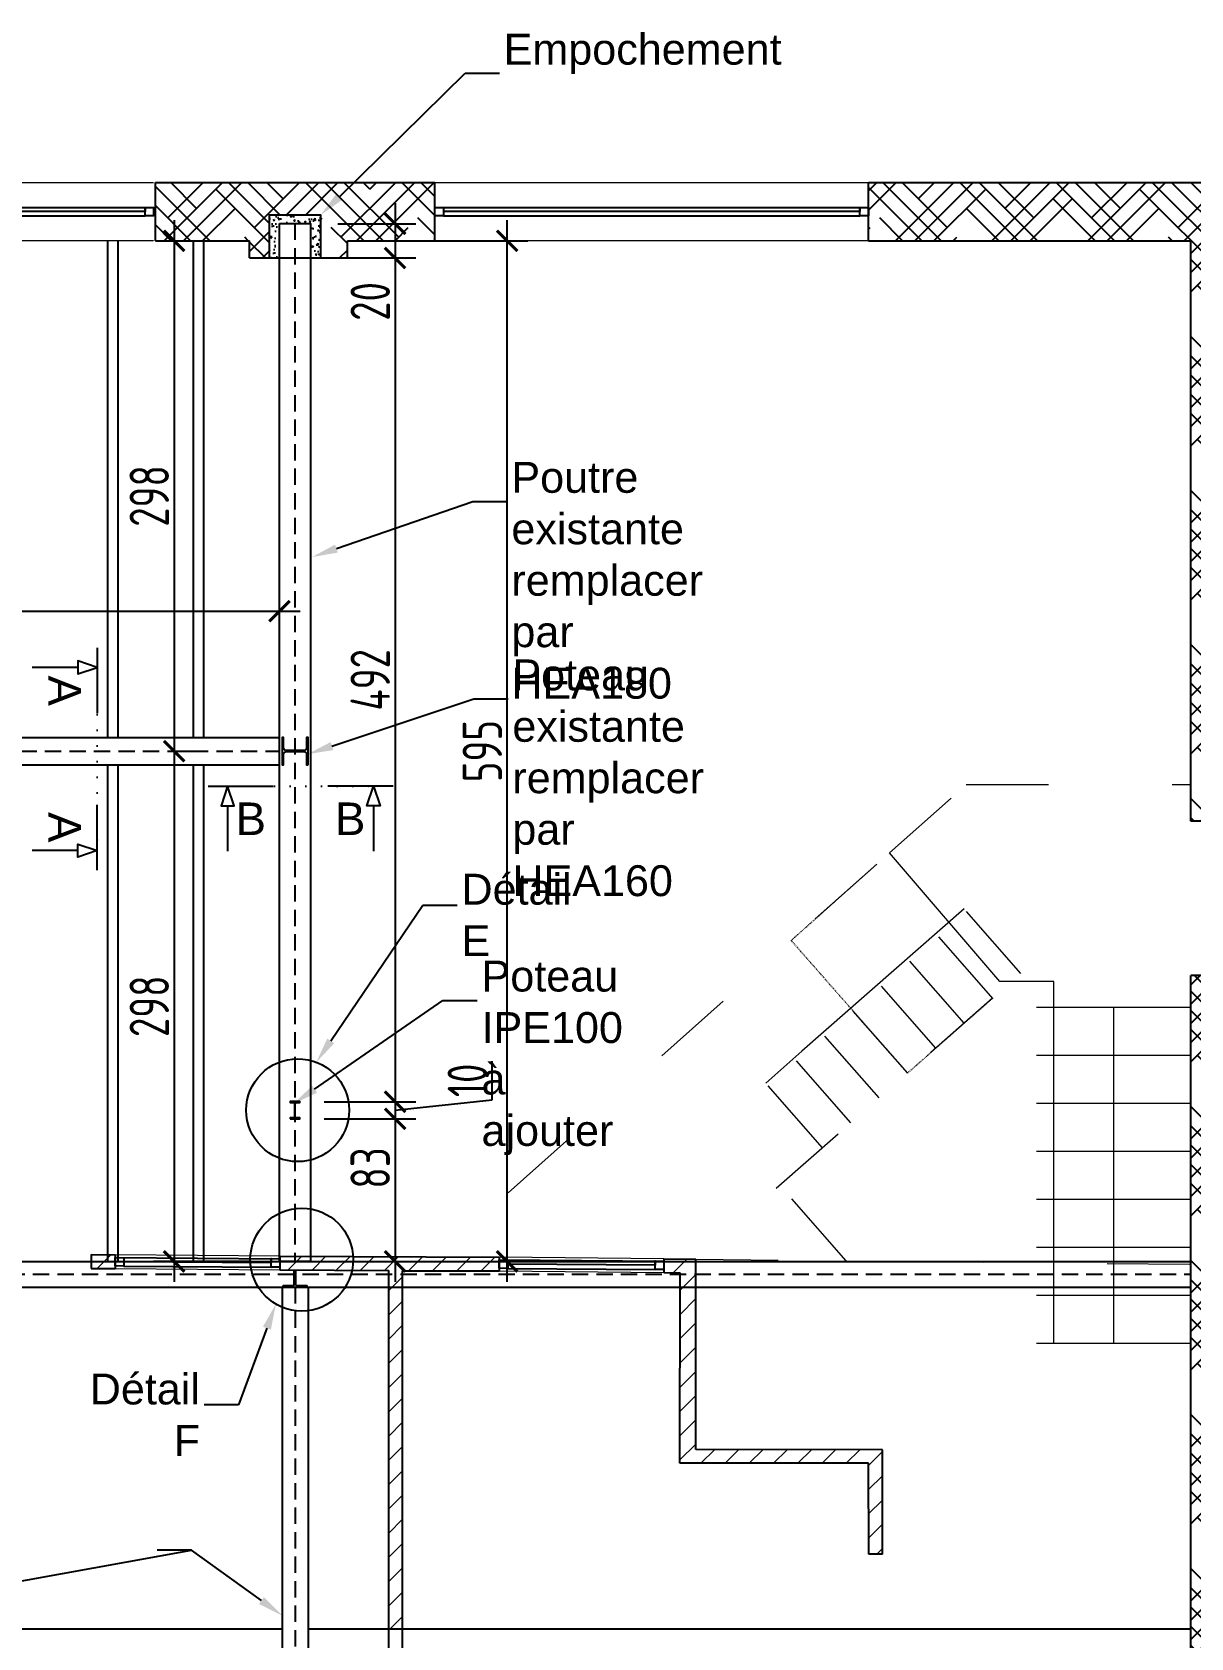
# Model space of a CAD drawing. Header units: millimetres. Extents: x -14819 to 43195, y -10328 to 20814.
# Drawn here: x 21830 to 22505, y 9945 to 10882 of the extents above; entities that cross this region are included whole.
import ezdxf
from ezdxf import colors
from ezdxf.entities.mleader import LeaderData, LeaderLine
from ezdxf.enums import TextEntityAlignment as Align
from ezdxf.math import Vec2, Vec3

# ---------------------------------------------------------------- set-up
doc = ezdxf.new("R2010")
doc.units = ezdxf.units.MM
doc.header["$PDMODE"] = 3
for name, pattern in [('ACAD_ISO03W100', [30, 12, -18]), ('CACHE', [9.525, 6.35, -3.175]), ('Cotation', [0.2, 0.1, -0.1]), ('POINTILLE', [6.35, 0, -6.35])]:
    doc.linetypes.add(name, pattern=pattern)
doc.layers.add('-SOCNA- Divers', color=7, linetype='Continuous')
for name, color, linetype, lineweight in [('-SOCNA- Fer- Coffrage', 173, 'Continuous', 25), ('01 - Gros Oeuvre', 7, 'Continuous', 25), ('Escalier', 8, 'Continuous', 18), ('Hachures', 8, 'Continuous', 9), ('hauteur inf1.8m', 11, 'Continuous', 0), ('Mur_coupe', 7, 'Continuous', 25), ('Mur_projeté', 8, 'ACAD_ISO03W100', 18), ('Mur_vu', 8, 'Continuous', 18)]:
    doc.layers.add(name, color=color, linetype=linetype, lineweight=lineweight)
doc.styles.add('-ST-Arial', font='arial.ttf')
doc.styles.add('-ST-Isocp', font='isocp.shx', dxfattribs={"width": 0.8})
doc.linetypes.add('ZIGZAG', pattern='A,0.00254,-5.08,[131,ltypeshp.shx,S=5.08,R=0,X=-5.08,Y=0],-10.16,[131,ltypeshp.shx,S=5.08,R=180,X=5.08,Y=0],-5.08', length=20.32254)
doc.dimstyles.new('-ST-100s', dxfattribs={"dimtxt": 23, "dimasz": 12, "dimexe": 12, "dimexo": 15, "dimgap": 3, "dimtad": 1, "dimdec": 1, "dimrnd": 0.5, "dimdsep": 46, "dimtxsty": '-ST-Isocp', "dimblk": 'ARCHTICK', "dimcen": 5, "dimdle": 12, "dimclrd": 30, "dimclre": 30, "dimclrt": 6, "dimadec": 1, "dimazin": 0, "dimtfac": 1, "dimtdec": 1, "dimtofl": 0, "dimtmove": 0, "dimatfit": 3, "dimfxl": 45, "dimfxlon": 1, "dimtolj": 1, "dimtzin": 0, "dimlwd": -1, "dimarcsym": 0})
pattern_1 = [(45, (-44921.253, 11733.23), (16.8379802, 28.0633004), [127, -63.5]), (135, (-44921.253, 11733.23), (16.8379802, -28.0633004), [127, -63.5])]

# ---------------------------------------------------------------- blocks, each defined once
blk = doc.blocks.new('A$C06A332AF')
at = {"color": 8}
for points in [[(-2319.59, -572.87), (-2319.59, -577.87), (-2324.59, -577.87), (-2324.59, -572.87), (-2071.59, -572.87), (-2071.59, -577.87), (-2076.59, -577.87), (-2076.59, -572.87), (-2076.59, -575.37), (-2319.59, -575.37), (-2319.59, -577.87), (-2076.59, -577.87)], [(-1902.59, -572.87), (-1902.59, -577.87), (-1907.59, -577.87), (-1907.59, -572.87), (-1654.59, -572.87), (-1654.59, -577.87), (-1659.59, -577.87), (-1659.59, -572.87), (-1659.59, -575.37), (-1902.59, -575.37), (-1902.59, -577.87), (-1659.59, -577.87)]]:
    blk.add_lwpolyline(points, dxfattribs=at)
at = {"color": 9}
for points in [[(-2089.01, -1185.23), (-2089.05, -1190.23), (-2094.05, -1190.2), (-2094.01, -1185.2), (-1998.02, -1185.93), (-1998.05, -1190.93), (-2003.05, -1190.89), (-2003.02, -1185.89), (-2003.03, -1188.39), (-2089.03, -1187.73), (-2089.05, -1190.23), (-2003.05, -1190.89)], [(-1864.99, -1186.6), (-1865.03, -1191.6), (-1870.03, -1191.56), (-1869.99, -1186.56), (-1773.99, -1187.3), (-1774.03, -1192.3), (-1779.03, -1192.26), (-1778.99, -1187.26), (-1779.01, -1189.76), (-1865.01, -1189.1), (-1865.03, -1191.6), (-1779.03, -1192.26)]]:
    blk.add_lwpolyline(points, dxfattribs=at)
at = {"layer": 'Escalier', "color": 9}
for p, q in [((-1598.86, -981.84), (-1693.5, -1065.02)), ((-1466.59, -1039.37), (-1556.59, -1039.37)), ((-1511.59, -1067.37), (-1511.59, -1039.37)), ((-1693.5, -1065.02), (-1714.53, -1083.5)), ((-1466.59, -1067.37), (-1556.59, -1067.37)), ((-1511.59, -1235.37), (-1511.59, -1067.37)), ((-1466.59, -1095.37), (-1556.59, -1095.37)), ((-1466.59, -1123.37), (-1556.59, -1123.37)), ((-1466.59, -1151.37), (-1556.59, -1151.37)), ((-1466.59, -1179.37), (-1556.59, -1179.37)), ((-1466.59, -1207.37), (-1556.59, -1207.37)), ((-1466.59, -1235.37), (-1556.59, -1235.37))]:
    blk.add_line(p, q, dxfattribs=at)
at = {"layer": 'hauteur inf1.8m', "color": 9, "linetype": 'Cotation', "ltscale": 4}
for p, q in [((-1699.73, -1000.38), (-1650.45, -956.48)), ((-1631.81, -1077.64), (-1699.73, -1000.38)), ((-1631.81, -1077.64), (-1582.24, -1034.07))]:
    blk.add_line(p, q, dxfattribs=at)
at = {"layer": 'Mur_projeté', "color": 8, "ltscale": 4}
for p, q in [((-1642.32, -949.23), (-1597.59, -909.37)), ((-1597.59, -909.37), (-1466.59, -909.37))]:
    blk.add_line(p, q, dxfattribs=at)
at = {"layer": 'Mur_projeté', "color": 9, "ltscale": 4}
for p, q in [((-1565.71, -1019.54), (-1634.02, -941.83)), ((-1649.82, -955.92), (-1906.59, -1184.69)), ((-1581.97, -1034.37), (-1650.44, -956.47)), ((-1598.76, -1048.59), (-1666.87, -971.1)), ((-1615.29, -1063.12), (-1683.29, -985.74)), ((-1631.81, -1077.64), (-1699.72, -1000.37)), ((-1648.34, -1092.16), (-1716.15, -1015.01)), ((-1664.86, -1106.69), (-1732.57, -1029.65)), ((-1582.24, -1034.07), (-1755.37, -1186.24)), ((-1681.39, -1121.21), (-1749, -1044.28)), ((-1667.59, -1187.14), (-1706.29, -1143.1)), ((-1755.37, -1186.24), (-1466.59, -1189.19))]:
    blk.add_line(p, q, dxfattribs=at)
at = {"layer": 'Mur_vu', "color": 8}
for p, q in [((-2324.59, -558.37), (-2071.59, -558.37)), ((-1907.59, -558.37), (-1654.59, -558.37)), ((-2071.59, -592.37), (-2324.59, -592.37)), ((-1654.59, -592.37), (-1907.59, -592.37))]:
    blk.add_line(p, q, dxfattribs=at)
at = {"layer": 'Mur_vu', "color": 9}
for p, q in [((-1577.98, -1024.37), (-1642.32, -949.23)), ((-1546.59, -1024.37), (-1577.98, -1024.37)), ((-1546.59, -1235.37), (-1546.59, -1024.37)), ((-1997.97, -1184.43), (-2094.06, -1183.68)), ((-1773.97, -1186.05), (-1869.97, -1185.06)), ((-2094.05, -1191.71), (-1998.05, -1192.43)), ((-1870.05, -1193.06), (-1774.06, -1194.05))]:
    blk.add_line(p, q, dxfattribs=at)
blk = doc.blocks.new('A$C56AA13D7')
at = {"layer": 'Mur_coupe', "color": 2}
for p, q in [((-2070.59, -2588.37), (-1907.59, -2588.37)), ((-1654.59, -2588.37), (-1397.59, -2588.37))]:
    blk.add_line(p, q, dxfattribs=at)
at = {"layer": 'Mur_coupe', "color": 2, "flags": 128}
for points in [[(-2070.59, -2622.37), (-2070.59, -2588.37)], [(-1907.59, -2622.37), (-1907.59, -2588.37)], [(-1654.59, -2622.37), (-1654.59, -2588.37)], [(-2070.59, -2622.37), (-2015.59, -2622.37)], [(-2015.59, -2632.37), (-2015.59, -2622.37)], [(-1958.59, -2622.37), (-1907.59, -2622.37)], [(-1958.59, -2632.37), (-1958.59, -2622.37)], [(-1654.59, -2622.37), (-1466.59, -2622.37)], [(-1466.59, -2960.87), (-1466.59, -2622.37)], [(-2015.59, -2632.37), (-1958.59, -2632.37)], [(-1442.59, -2960.87), (-1466.59, -2960.87)], [(-1442.59, -3050.87), (-1466.59, -3050.87)], [(-1466.59, -3507.37), (-1466.59, -3050.87)]]:
    blk.add_lwpolyline(points, dxfattribs=at)
blk = doc.blocks.new('_ArchTick')
at = {"color": 0, "linetype": 'ByBlock', "const_width": 0.15}
blk.add_lwpolyline([(-0.5, -0.5), (0.5, 0.5)], dxfattribs=at)
blk = doc.blocks.new('*D511')
at = {"layer": '-SOCNA- Fer- Coffrage', "color": 30, "ltscale": 1.5, "transparency": 16777216}
for p, q in [((35780.38, -4640.76), (35780.38, -4672.76)), ((35780.38, -4672.76), (35780.38, -4711.48))]:
    blk.add_line(p, q, dxfattribs=at)
at = {"layer": '-SOCNA- Fer- Coffrage', "color": 30, "lineweight": -2, "ltscale": 1.5, "transparency": 16777216}
for p, q in [((35746.96, -4652.76), (35792.38, -4652.76)), ((35746.96, -4672.76), (35792.38, -4672.76))]:
    blk.add_line(p, q, dxfattribs=at)
at = {"layer": 'Defpoints', "color": 0, "ltscale": 1.5, "transparency": 16777216}
for p in [(35731.96, -4652.76), (35731.96, -4672.76), (35780.38, -4672.76)]:
    blk.add_point(p, dxfattribs=at)
at = {"layer": '-SOCNA- Fer- Coffrage', "color": 30, "ltscale": 1.5, "transparency": 16777216, "xscale": 12, "yscale": 12, "zscale": 12}
for p, rotation in [((35780.38, -4652.76), 90), ((35780.38, -4672.76), 270)]:
    blk.add_blockref('_ArchTick', p, dxfattribs=dict(at, rotation=rotation))
at = {"layer": '-SOCNA- Fer- Coffrage', "color": 6, "ltscale": 1.5, "transparency": 16777216, "insert": (35765.88, -4698.12), "char_height": 23, "attachment_point": 5, "rotation": 90, "style": '-ST-Isocp'}
blk.add_mtext('\\A1;20', dxfattribs=at)
blk = doc.blocks.new('*D512')
at = {"layer": '-SOCNA- Fer- Coffrage', "color": 30, "ltscale": 1.5, "transparency": 16777216}
blk.add_line((35780.38, -4660.76), (35780.38, -5176.76), dxfattribs=at)
at = {"layer": '-SOCNA- Fer- Coffrage', "color": 30, "lineweight": -2, "ltscale": 1.5, "transparency": 16777216}
for p, q in [((35746.96, -4672.76), (35792.38, -4672.76)), ((35739.71, -5164.76), (35792.38, -5164.76))]:
    blk.add_line(p, q, dxfattribs=at)
at = {"layer": 'Defpoints', "color": 0, "ltscale": 1.5, "transparency": 16777216}
for p in [(35731.96, -4672.76), (35724.71, -5164.76), (35780.38, -5164.76)]:
    blk.add_point(p, dxfattribs=at)
at = {"layer": '-SOCNA- Fer- Coffrage', "color": 30, "ltscale": 1.5, "transparency": 16777216, "xscale": 12, "yscale": 12, "zscale": 12}
for p, rotation in [((35780.38, -4672.76), 90), ((35780.38, -5164.76), 270)]:
    blk.add_blockref('_ArchTick', p, dxfattribs=dict(at, rotation=rotation))
at = {"layer": '-SOCNA- Fer- Coffrage', "color": 6, "ltscale": 1.5, "transparency": 16777216, "insert": (35765.87, -4918.76), "char_height": 23, "attachment_point": 5, "rotation": 90, "style": '-ST-Isocp'}
blk.add_mtext('\\A1;492', dxfattribs=at)
blk = doc.blocks.new('A$C13EA2FE0')
at = {"color": 150}
blk.add_lwpolyline([(0, -5.7), (55, -5.7), (55, 0), (36.55, 0, -0.4142136), (29.55, 7), (29.55, 81.6, -0.4142136), (36.55, 88.6), (55, 88.6), (55, 94.3), (0, 94.3), (0, 88.6), (18.45, 88.6, -0.4142136), (25.45, 81.6), (25.45, 7, -0.4142136), (18.45, 0), (0, 0)], format="xyb", close=True, dxfattribs=at)
blk = doc.blocks.new('*D514')
at = {"layer": '-SOCNA- Fer- Coffrage', "color": 30, "ltscale": 1.5, "transparency": 16777216}
for p, q in [((35837.02, -5163.64), (35837.02, -5141.06)), ((35780.38, -5152.76), (35780.38, -5186.76)), ((35780.38, -5169.76), (35837.02, -5163.64))]:
    blk.add_line(p, q, dxfattribs=at)
at = {"layer": '-SOCNA- Fer- Coffrage', "color": 30, "lineweight": -2, "ltscale": 1.5, "transparency": 16777216}
for p, q in [((35739.09, -5164.76), (35792.38, -5164.76)), ((35739.09, -5174.76), (35792.38, -5174.76))]:
    blk.add_line(p, q, dxfattribs=at)
at = {"layer": 'Defpoints', "color": 0, "ltscale": 1.5, "transparency": 16777216}
for p in [(35724.09, -5164.76), (35724.09, -5174.76), (35780.38, -5174.76)]:
    blk.add_point(p, dxfattribs=at)
at = {"layer": '-SOCNA- Fer- Coffrage', "color": 30, "ltscale": 1.5, "transparency": 16777216, "xscale": 12, "yscale": 12, "zscale": 12}
for p, rotation in [((35780.38, -5164.76), 90), ((35780.38, -5174.76), 270)]:
    blk.add_blockref('_ArchTick', p, dxfattribs=dict(at, rotation=rotation))
at = {"layer": '-SOCNA- Fer- Coffrage', "color": 6, "ltscale": 1.5, "transparency": 16777216, "insert": (35822.52, -5152.35), "char_height": 23, "attachment_point": 5, "rotation": 90, "style": '-ST-Isocp'}
blk.add_mtext('\\A1;10', dxfattribs=at)
blk = doc.blocks.new('*D515')
at = {"layer": '-SOCNA- Fer- Coffrage', "color": 30, "ltscale": 1.5, "transparency": 16777216}
blk.add_line((35780.38, -5162.76), (35780.38, -5269.89), dxfattribs=at)
at = {"layer": '-SOCNA- Fer- Coffrage', "color": 30, "lineweight": -2, "ltscale": 1.5, "transparency": 16777216}
for p, q in [((35739.09, -5174.76), (35792.38, -5174.76)), ((35746.96, -5257.89), (35792.38, -5257.89))]:
    blk.add_line(p, q, dxfattribs=at)
at = {"layer": 'Defpoints', "color": 0, "ltscale": 1.5, "transparency": 16777216}
for p in [(35724.09, -5174.76), (35731.96, -5257.89), (35780.38, -5257.89)]:
    blk.add_point(p, dxfattribs=at)
at = {"layer": '-SOCNA- Fer- Coffrage', "color": 30, "ltscale": 1.5, "transparency": 16777216, "xscale": 12, "yscale": 12, "zscale": 12}
for p, rotation in [((35780.38, -5174.76), 90), ((35780.38, -5257.89), 270)]:
    blk.add_blockref('_ArchTick', p, dxfattribs=dict(at, rotation=rotation))
at = {"layer": '-SOCNA- Fer- Coffrage', "color": 6, "ltscale": 1.5, "transparency": 16777216, "insert": (35765.88, -5203.43), "char_height": 23, "attachment_point": 5, "rotation": 90, "style": '-ST-Isocp'}
blk.add_mtext('\\A1;83', dxfattribs=at)
blk = doc.blocks.new('*D545')
at = {"layer": '-SOCNA- Fer- Coffrage', "color": 30, "ltscale": 1.5, "transparency": 16777216}
blk.add_line((35845.71, -5269.89), (35845.71, -4650.76), dxfattribs=at)
at = {"layer": '-SOCNA- Fer- Coffrage', "color": 30, "lineweight": -2, "ltscale": 1.5, "transparency": 16777216}
for p, q in [((35800.71, -4662.76), (35857.71, -4662.76)), ((35800.71, -5257.89), (35857.71, -5257.89))]:
    blk.add_line(p, q, dxfattribs=at)
at = {"layer": 'Defpoints', "color": 0, "ltscale": 1.5, "transparency": 16777216}
for p in [(35582.96, -4662.76), (35845.71, -4662.76), (35582.96, -5257.89)]:
    blk.add_point(p, dxfattribs=at)
at = {"layer": '-SOCNA- Fer- Coffrage', "color": 30, "ltscale": 1.5, "transparency": 16777216, "xscale": 12, "yscale": 12, "zscale": 12}
for p, rotation in [((35845.71, -4662.76), 90), ((35845.71, -5257.89), 270)]:
    blk.add_blockref('_ArchTick', p, dxfattribs=dict(at, rotation=rotation))
at = {"layer": '-SOCNA- Fer- Coffrage', "color": 6, "ltscale": 1.5, "transparency": 16777216, "insert": (35831.21, -4960.32), "char_height": 23, "attachment_point": 5, "rotation": 90, "style": '-ST-Isocp'}
blk.add_mtext('\\A1;595', dxfattribs=at)
blk = doc.blocks.new('A$C32B27669')
at = {"color": 172}
blk.add_lwpolyline([(0, -143), (160, -143), (160, -134), (98, -134, -0.414214), (83, -119), (83, -15, -0.414214), (98, 0), (160, 0), (160, 9), (0, 9), (0, 0), (62, 0, -0.414214), (77, -15), (77, -119, -0.414214), (62, -134), (0, -134)], format="xyb", close=True, dxfattribs=at)
blk = doc.blocks.new('*U552')
at = {"layer": '-SOCNA- Divers', "color": 221, "linetype": 'POINTILLE', "ltscale": 1.5}
blk.add_line((0, 0), (-112.51, 0), dxfattribs=at)
at = {"layer": '-SOCNA- Divers', "color": 8}
for p, q in [((12, 0), (-28, 0)), ((-124.51, 0), (-84.51, 0))]:
    blk.add_line(p, q, dxfattribs=at)
at = {"layer": '-SOCNA- Divers'}
for points in [[(-112.51, 12), (-112.51, 40)], [(0, 12), (0, 40)]]:
    blk.add_lwpolyline(points, dxfattribs=at)
for points in [[(-112.51, 0), (-116.51, 12), (-108.51, 12)], [(0, 0), (4, 12), (-4, 12)]]:
    blk.add_lwpolyline(points, close=True, dxfattribs=at)
at = {"layer": '-SOCNA- Divers', "style": '-ST-Arial'}
blk.add_attdef('REP2', text='', height=20, rotation=180, dxfattribs=at).set_placement((-107.51, 19.74), align=Align.MIDDLE_RIGHT)
blk.add_attdef('REP1', text='', height=20, rotation=180, dxfattribs=at).set_placement((-5, 19.74), align=Align.MIDDLE_LEFT)
blk = doc.blocks.new('*U553')
at = {"layer": '-SOCNA- Divers', "color": 221, "linetype": 'POINTILLE', "ltscale": 1.5}
blk.add_line((0, 0), (-89.69, 0), dxfattribs=at)
at = {"layer": '-SOCNA- Divers', "color": 8}
for p, q in [((12, 0), (-28, 0)), ((-101.69, 0), (-61.69, 0))]:
    blk.add_line(p, q, dxfattribs=at)
at = {"layer": '-SOCNA- Divers'}
for points in [[(-89.69, 12), (-89.69, 40)], [(0, 12), (0, 40)]]:
    blk.add_lwpolyline(points, dxfattribs=at)
for points in [[(-89.69, 0), (-93.69, 12), (-85.69, 12)], [(0, 0), (4, 12), (-4, 12)]]:
    blk.add_lwpolyline(points, close=True, dxfattribs=at)
at = {"layer": '-SOCNA- Divers', "style": '-ST-Arial'}
blk.add_attdef('REP2', text='', height=20, rotation=180, dxfattribs=at).set_placement((-84.69, 19.74), align=Align.MIDDLE_RIGHT)
blk.add_attdef('REP1', text='', height=20, rotation=180, dxfattribs=at).set_placement((-5, 19.74), align=Align.MIDDLE_LEFT)
blk = doc.blocks.new('*D547')
at = {"layer": '-SOCNA- Fer- Coffrage', "color": 30, "lineweight": -2, "ltscale": 1.5, "transparency": 16777216}
for p, q in [((35262.54, -4923.76), (35262.54, -4866.76)), ((35712.96, -4923.76), (35712.96, -4866.76))]:
    blk.add_line(p, q, dxfattribs=at)
at = {"layer": '-SOCNA- Fer- Coffrage', "color": 30, "ltscale": 1.5, "transparency": 16777216}
blk.add_line((35250.54, -4878.76), (35724.96, -4878.76), dxfattribs=at)
at = {"layer": 'Defpoints', "color": 0, "ltscale": 1.5, "transparency": 16777216}
for p in [(35712.96, -4878.76), (35712.96, -4968.32), (35262.54, -4972.25)]:
    blk.add_point(p, dxfattribs=at)
at = {"layer": '-SOCNA- Fer- Coffrage', "color": 30, "ltscale": 1.5, "transparency": 16777216, "xscale": 12, "yscale": 12, "zscale": 12, "rotation": 180}
blk.add_blockref('_ArchTick', (35262.54, -4878.76), dxfattribs=at)
at = {"layer": '-SOCNA- Fer- Coffrage', "color": 30, "ltscale": 1.5, "transparency": 16777216, "xscale": 12, "yscale": 12, "zscale": 12}
blk.add_blockref('_ArchTick', (35712.96, -4878.76), dxfattribs=at)
at = {"layer": '-SOCNA- Fer- Coffrage', "color": 6, "ltscale": 1.5, "transparency": 16777216, "insert": (35490.69, -4864.26), "char_height": 23, "attachment_point": 5, "style": '-ST-Isocp'}
blk.add_mtext('\\A1;450', dxfattribs=at)
blk = doc.blocks.new('*D549')
at = {"layer": '-SOCNA- Fer- Coffrage', "color": 30, "ltscale": 1.5, "transparency": 16777216}
blk.add_line((35651.51, -4650.76), (35651.51, -4972.32), dxfattribs=at)
at = {"layer": '-SOCNA- Fer- Coffrage', "color": 30, "lineweight": -2, "ltscale": 1.5, "transparency": 16777216}
for p, q in [((35651.51, -4662.76), (35663.51, -4662.76)), ((35651.51, -4960.32), (35663.51, -4960.32))]:
    blk.add_line(p, q, dxfattribs=at)
at = {"layer": 'Defpoints', "color": 0, "ltscale": 1.5, "transparency": 16777216}
for p in [(35639.54, -4662.76), (35639.54, -4960.32), (35651.51, -4960.32)]:
    blk.add_point(p, dxfattribs=at)
at = {"layer": '-SOCNA- Fer- Coffrage', "color": 30, "ltscale": 1.5, "transparency": 16777216, "xscale": 12, "yscale": 12, "zscale": 12}
for p, rotation in [((35651.51, -4662.76), 90), ((35651.51, -4960.32), 270)]:
    blk.add_blockref('_ArchTick', p, dxfattribs=dict(at, rotation=rotation))
at = {"layer": '-SOCNA- Fer- Coffrage', "color": 6, "ltscale": 1.5, "transparency": 16777216, "insert": (35637.01, -4811.54), "char_height": 23, "attachment_point": 5, "rotation": 90, "style": '-ST-Isocp'}
blk.add_mtext('\\A1;298', dxfattribs=at)
blk = doc.blocks.new('*D550')
at = {"layer": '-SOCNA- Fer- Coffrage', "color": 30, "ltscale": 1.5, "transparency": 16777216}
blk.add_line((35651.51, -4948.32), (35651.51, -5269.89), dxfattribs=at)
at = {"layer": '-SOCNA- Fer- Coffrage', "color": 30, "lineweight": -2, "ltscale": 1.5, "transparency": 16777216}
for p, q in [((35651.51, -4960.32), (35663.51, -4960.32)), ((35696.51, -5257.89), (35639.51, -5257.89))]:
    blk.add_line(p, q, dxfattribs=at)
at = {"layer": 'Defpoints', "color": 0, "ltscale": 1.5, "transparency": 16777216}
for p in [(35639.54, -4960.32), (35651.51, -5257.89), (35718.08, -5257.89)]:
    blk.add_point(p, dxfattribs=at)
at = {"layer": '-SOCNA- Fer- Coffrage', "color": 30, "ltscale": 1.5, "transparency": 16777216, "xscale": 12, "yscale": 12, "zscale": 12}
for p, rotation in [((35651.51, -4960.32), 90), ((35651.51, -5257.89), 270)]:
    blk.add_blockref('_ArchTick', p, dxfattribs=dict(at, rotation=rotation))
at = {"layer": '-SOCNA- Fer- Coffrage', "color": 6, "ltscale": 1.5, "transparency": 16777216, "insert": (35637.01, -5109.11), "char_height": 23, "attachment_point": 5, "rotation": 90, "style": '-ST-Isocp'}
blk.add_mtext('\\A1;298', dxfattribs=at)
blk = doc.blocks.new('A$C43363a75')
at = {"layer": '-SOCNA- Fer- Coffrage', "ltscale": 1.5}
h = blk.add_hatch(dxfattribs=at)
h.set_pattern_fill('HOUND', color=8, scale=5, angle=45)
h.set_pattern_definition(pattern_1)
h.paths.add_polyline_path([(1541.96, 1575.14), (1541.96, 1600.14), (1571.96, 1600.14), (1571.96, 1575.14), (1587.53, 1575.14), (1587.53, 1585.14), (1638.53, 1585.14), (1638.53, 1619.14), (1475.53, 1619.14), (1475.53, 1585.14), (1530.53, 1585.14), (1530.53, 1575.14)])
h = blk.add_hatch(dxfattribs=at)
h.set_pattern_fill('HOUND', color=8, scale=5, angle=45)
h.set_pattern_definition(pattern_1)
h.paths.add_polyline_path([(2148.53, 1619.14), (1891.53, 1619.14), (1891.53, 1585.14), (2079.53, 1585.14), (2079.53, 1246.64), (2103.53, 1246.64), (2103.53, 1579.64), (2148.53, 1579.64)])
h = blk.add_hatch(dxfattribs=at)
h.set_pattern_fill('AR-CONC', color=30, scale=0.05)
h.set_pattern_definition([(50, (-34165.0044, 6247.891), (9.1092334, -0.7969543), [0.9525, -10.4775]), (355, (-34165.004, 6247.891), (-1.762171, 9.5528423), [0.762, -8.3820292]), (100.451445, (-34164.245, 6247.8244), (7.3470624, 8.7558876), [0.8095004, -8.9045122]), (46.1842, (-34165.004, 6250.431), (13.553952, -2.1021164), [1.42875, -15.71625]), (96.635558, (-34163.875, 6250.256), (11.8702067, 12.371306), [1.214251, -13.3567804]), (351.18415, (-34165.004, 6250.431), (11.8702067, 12.371306), [1.1429984, -12.5729866]), (21, (-34163.7344, 6249.796), (7.5807196, -5.1132599), [0.9525, -10.4775]), (326, (-34163.734, 6249.796), (3.0901014, 9.2093983), [0.762, -8.382]), (71.451445, (-34163.103, 6249.37), (10.670821, 4.0961384), [0.8095004, -8.9044969]), (37.5, (-34165.0044, 6247.891), (0.15443016, 4.22775194), [0, -8.2804, 0, -8.509, 0, -8.41375]), (7.5, (-34165.0044, 6247.891), (3.3409831, 5.00902874), [0, -4.8514, 0, -8.0899, 0, -3.20675]), (327.5, (-34167.8365, 6247.891), (6.77952976, -0.2864372), [0, -3.175, 0, -9.906, 0, -13.1445]), (317.5, (-34169.1065, 6247.891), (7.4064591, 1.2713246), [0, -4.1275, 0, -6.5786, 0, -9.3345])])
h.paths.add_polyline_path([(1565.96, 1575.14), (1571.96, 1575.14), (1571.96, 1600.14), (1541.96, 1600.14), (1541.96, 1575.14), (1547.96, 1575.14), (1547.96, 1595.14), (1565.96, 1595.14)])
h = blk.add_hatch(dxfattribs=at)
h.set_pattern_fill('HOUND', color=8, scale=5, angle=45)
h.set_pattern_definition(pattern_1)
h.paths.add_polyline_path([(2099.53, 1034.14), (2479.53, 1034.14), (2479.53, 1059.64), (2103.53, 1059.64), (2103.53, 1156.64), (2079.53, 1156.64), (2079.53, 700.14), (2099.53, 700.14)])
at = {"layer": '-SOCNA- Fer- Coffrage', "color": 192, "linetype": 'CACHE', "ltscale": 1.5}
for p, q in [((1556.96, 1595.14), (1556.96, 990)), ((1082.53, 1287.57), (1547.96, 1287.57))]:
    blk.add_line(p, q, dxfattribs=at)
at = {"layer": '-SOCNA- Fer- Coffrage', "color": 15, "ltscale": 1.5}
for p, q in [((1447.6, 1585.14), (1447.6, 1295.57)), ((1453.6, 1585.14), (1453.6, 1295.57)), ((1497.6, 1585.14), (1497.6, 1295.57)), ((1503.6, 1585.14), (1503.6, 1295.57)), ((1447.6, 1279.57), (1447.6, 990)), ((1453.6, 1279.57), (1453.6, 990)), ((1497.6, 1279.57), (1497.6, 990)), ((1503.6, 1279.57), (1503.6, 990))]:
    blk.add_line(p, q, dxfattribs=at)
at = {"layer": '-SOCNA- Fer- Coffrage', "color": 192, "ltscale": 1.5}
for p, q in [((1082.53, 1295.57), (1547.96, 1295.57)), ((1082.53, 1279.57), (1547.96, 1279.57))]:
    blk.add_line(p, q, dxfattribs=at)
at = {"layer": '-SOCNA- Fer- Coffrage', "color": 172, "ltscale": 1.5}
for p, q in [((875.53, 990), (2079.53, 990)), ((875.53, 975), (2079.53, 975)), ((1549.57, 975), (1549.57, 561.47)), ((1564.57, 975), (1564.57, 561.47)), ((875.53, 775.73), (1549.57, 775.73)), ((1564.57, 775.73), (2079.53, 775.73))]:
    blk.add_line(p, q, dxfattribs=at)
at = {"layer": '-SOCNA- Fer- Coffrage', "color": 172, "linetype": 'CACHE', "ltscale": 1.5}
for p, q in [((875.53, 982.5), (2079.53, 982.5)), ((1557.07, 975), (1557.07, 561.47))]:
    blk.add_line(p, q, dxfattribs=at)
at = {"layer": '-SOCNA- Fer- Coffrage', "color": 1, "linetype": 'ZIGZAG', "ltscale": 0.2}
blk.add_lwpolyline([(1571.96, 1575.14), (1571.96, 1600.14), (1541.96, 1600.14), (1541.96, 1575.14)], dxfattribs=at)
at = {"layer": '-SOCNA- Fer- Coffrage', "color": 192, "ltscale": 1.5}
blk.add_lwpolyline([(1547.96, 1595.14), (1565.96, 1595.14), (1565.96, 990), (1547.96, 990)], close=True, dxfattribs=at)
at = {"layer": '-SOCNA- Fer- Coffrage', "color": 1, "ltscale": 1.5}
for centre in [(1558.57, 1078.16), (1560.92, 991.02)]:
    blk.add_circle(centre, 30, dxfattribs=at)
at = {"layer": 'Hachures', "color": 8, "linetype": 'Continuous'}
for p, q in [((1441.61, 985.9), (1449.53, 993.82)), ((1552.96, 985.05), (1560.96, 993.05)), ((1567, 984.94), (1575.03, 992.97)), ((1581.03, 984.84), (1589.09, 992.9)), ((1595.07, 984.73), (1603.16, 992.83)), ((1609.11, 984.63), (1617.23, 992.75)), ((1623.17, 984.54), (1631.3, 992.68)), ((1637.28, 984.52), (1645.37, 992.61)), ((1651.4, 984.49), (1659.44, 992.53)), ((1665.51, 984.47), (1673.51, 992.46)), ((1777.59, 983.41), (1785.51, 991.33)), ((1611.63, 973), (1619.63, 981)), ((1781.59, 973.26), (1790.75, 982.42)), ((1611.63, 958.86), (1619.63, 966.86)), ((1781.58, 959.11), (1790.75, 968.28)), ((1611.63, 944.72), (1619.63, 952.72)), ((1781.57, 944.96), (1790.75, 954.14)), ((1611.63, 930.58), (1619.63, 938.58)), ((1781.56, 930.8), (1790.75, 939.99)), ((1611.63, 916.44), (1619.63, 924.44)), ((1781.55, 916.65), (1790.75, 925.85)), ((1611.63, 902.29), (1619.63, 910.29)), ((1781.54, 902.5), (1790.75, 911.71)), ((1611.63, 888.15), (1619.63, 896.15)), ((1781.53, 888.35), (1790.75, 897.57)), ((1611.63, 874.01), (1619.63, 882.01)), ((1781.52, 874.19), (1790.75, 883.43)), ((1793.7, 872.24), (1801.62, 880.15)), ((1807.84, 872.24), (1815.76, 880.15)), ((1821.98, 872.24), (1829.9, 880.15)), ((1836.13, 872.24), (1844.04, 880.15)), ((1850.27, 872.24), (1858.19, 880.15)), ((1864.41, 872.24), (1872.33, 880.15)), ((1878.55, 872.24), (1886.47, 880.15)), ((1891.52, 871.06), (1899.6, 879.14)), ((1611.63, 859.87), (1619.63, 867.87)), ((1891.54, 856.94), (1899.6, 864.99)), ((1611.63, 845.73), (1619.63, 853.73)), ((1891.57, 842.83), (1899.6, 850.85)), ((1611.63, 831.58), (1619.63, 839.58)), ((1891.6, 828.71), (1899.6, 836.71)), ((1611.63, 817.44), (1619.63, 825.44)), ((1896.27, 819.24), (1899.6, 822.57)), ((1611.63, 803.3), (1619.63, 811.3)), ((1611.63, 789.16), (1619.63, 797.16)), ((1611.63, 775.02), (1619.63, 783.01))]:
    blk.add_line(p, q, dxfattribs=at)
at = {"layer": 'Mur_coupe', "color": 8}
for p, q in [((1438.02, 993.94), (1438.07, 985.9)), ((1438.02, 993.93), (1452.06, 993.83)), ((1452.06, 993.83), (1452.07, 985.8)), ((1548.15, 993.08), (1548.07, 985.08)), ((1548.15, 993.08), (1676.15, 992.45)), ((1438.07, 985.9), (1452.07, 985.8)), ((1548.07, 985.08), (1611.63, 984.61)), ((1611.63, 550.9), (1611.63, 984.61)), ((1619.63, 550.82), (1619.63, 984.53)), ((1619.63, 984.53), (1676.07, 984.45)), ((1676.15, 992.45), (1676.07, 984.45)), ((1772.14, 991.46), (1772.06, 983.46)), ((1772.06, 983.46), (1781.6, 983.37)), ((1772.14, 991.46), (1790.75, 991.27)), ((1781.51, 872.24), (1781.6, 983.37)), ((1790.75, 880.27), (1790.75, 991.27)), ((1899.6, 880.15), (1790.75, 880.27)), ((1891.51, 872.24), (1781.51, 872.24)), ((1891.61, 819.24), (1891.51, 872.24)), ((1899.6, 819.24), (1899.6, 880.15)), ((1899.6, 819.24), (1891.61, 819.24))]:
    blk.add_line(p, q, dxfattribs=at)
at = {"layer": 'Mur_coupe', "color": 8, "flags": 128}
blk.add_lwpolyline([(1548.15, 993.08), (1548.07, 985.08)], dxfattribs=at)
at = {"layer": 'Mur_coupe', "color": 192, "flags": 128}
for points in [[(1556.57, 976), (1556.57, 985)], [(1557.57, 976), (1557.57, 985)], [(1550.07, 976), (1556.57, 976)], [(1550.07, 975), (1550.07, 976)], [(1550.07, 975), (1564.07, 975)], [(1557.57, 976), (1564.07, 976)], [(1564.07, 975), (1564.07, 976)]]:
    blk.add_lwpolyline(points, dxfattribs=at)
at = {"layer": '-SOCNA- Divers', "ltscale": 1.5}
ref = blk.add_blockref('*U552', (1441.67, 1336.36), dxfattribs=dict(at, xscale=0.94921875, yscale=0.94921875, zscale=0.94921875, rotation=89.99999999999993))
ref.add_attrib('REP2', 'A', dxfattribs={"height": 18.98, "rotation": 270, "style": '-ST-Arial'}).set_placement((1422.68, 1234.31), align=Align.MIDDLE_RIGHT)
ref.add_attrib('REP1', 'A', dxfattribs={"height": 18.98, "rotation": 270, "style": '-ST-Arial'}).set_placement((1422.68, 1331.61), align=Align.MIDDLE_LEFT)
ref = blk.add_blockref('*U553', (1517.64, 1267.09), dxfattribs=dict(at, xscale=0.94921875, yscale=0.94921875, zscale=0.94921875, rotation=179.9999999999999))
ref.add_attrib('REP2', 'B', dxfattribs={"height": 18.98, "style": '-ST-Arial'}).set_placement((1598.04, 1248.11), align=Align.MIDDLE_RIGHT)
ref.add_attrib('REP1', 'B', dxfattribs={"height": 18.98, "style": '-ST-Arial'}).set_placement((1522.39, 1248.11), align=Align.MIDDLE_LEFT)
at = {"layer": '-SOCNA- Fer- Coffrage', "color": 2, "ltscale": 1.5}
for name, p in [('A$C56AA13D7', (3546.12, 4207.51)), ('A$C06A332AF', (3546.12, 2177.51))]:
    blk.add_blockref(name, p, dxfattribs=at)
at = {"layer": '-SOCNA- Fer- Coffrage', "color": 173, "ltscale": 1.5, "xscale": 0.1, "yscale": 0.1, "zscale": 0.1, "rotation": 90}
blk.add_blockref('A$C32B27669', (1550.36, 1279.57), dxfattribs=at)
at = {"layer": '-SOCNA- Fer- Coffrage', "color": 173, "ltscale": 1.5, "xscale": 0.1, "yscale": 0.1, "zscale": 0.1}
blk.add_blockref('A$C13EA2FE0', (1554.21, 1073.71), dxfattribs=at)
at = {"layer": '-SOCNA- Fer- Coffrage', "color": 173, "ltscale": 1.5}
for base, p1, p2, picture, middle in [((1615.37, 1575.14), (1566.96, 1595.14), (1566.96, 1575.14), '*D511', (1600.87, 1549.77)), ((1680.7, 1585.14), (1417.96, 990), (1417.96, 1585.14), '*D545', (1666.2, 1287.57))]:
    dim = blk.add_linear_dim(base=base, p1=p1, p2=p2, angle=90, dimstyle='-ST-100s', dxfattribs=at)
    dim.commit()
    dim.dimension.update_dxf_attribs({"geometry": picture, "text_midpoint": middle, "insert": (-34165, 6247.89)})
for base, p1, p2, override, picture, middle in [((1486.51, 1287.57), (1474.53, 1585.14), (1474.53, 1287.57), {"dimrnd": 1}, '*D549', (1472.01, 1436.35)), ((1615.37, 1083.14), (1566.96, 1575.14), (1559.71, 1083.14), {"dimtmove": 1}, '*D512', (1600.87, 1329.14)), ((1486.51, 990), (1474.53, 1287.57), (1553.07, 990), {"dimrnd": 1, "dimtmove": 1}, '*D550', (1472.01, 1138.78))]:
    dim = blk.add_linear_dim(base=base, p1=p1, p2=p2, angle=90, dimstyle='-ST-100s', override=override, dxfattribs=at)
    dim.commit()
    dim.dimension.update_dxf_attribs({"geometry": picture, "text_midpoint": middle, "insert": (-34165, 6247.89)})
dim = blk.add_linear_dim(base=(1547.96, 1369.14), p1=(1097.53, 1275.64), p2=(1547.96, 1279.57), dimstyle='-ST-100s', override={"dimrnd": 1}, dxfattribs=at)
dim.commit()
dim.dimension.update_dxf_attribs({"geometry": '*D547', "text_midpoint": (1325.69, 1369.14), "dimtype": 128, "insert": (-34165, 6247.89)})
for base, p1, p2, picture, middle in [((1615.37, 1073.14), (1559.08, 1083.14), (1559.08, 1073.14), '*D514', (1672.02, 1087.25)), ((1615.37, 990), (1559.08, 1073.14), (1566.96, 990), '*D515', (1615.37, 1044.46))]:
    dim = blk.add_linear_dim(base=base, p1=p1, p2=p2, angle=90, dimstyle='-ST-100s', override={"dimtmove": 1}, dxfattribs=at)
    dim.commit()
    dim.dimension.update_dxf_attribs({"geometry": picture, "text_midpoint": middle, "dimtype": 128, "insert": (-34165, 6247.89)})
at = {"layer": '-SOCNA- Fer- Coffrage', "color": 1, "ltscale": 1.5}
ml = blk.add_multileader_mtext('Standard', dxfattribs=at)
ml.set_content('Empochement', color=1, style='-ST-Arial')
ml.set_leader_properties(color=1, linetype='ByLayer', lineweight=-1)
ml.build(insert=Vec2(0, 0))
ml.multileader.update_dxf_attribs({"text_left_attachment_type": 7, "text_right_attachment_type": 7, "dogleg_length": 20, "arrow_head_size": 15})
ctx = ml.context
ctx.base_point, ctx.char_height, ctx.arrow_head_size, ctx.landing_gap_size, ctx.plane_origin = Vec3(1676.17, 1682.87), 18, 15, 2.5, Vec3(1374.98, 1598.24)
ctx.left_attachment, ctx.right_attachment = 7, 7
notes = []
notes.append((ctx, [(0, (1, 1, 0), (1656.17, 1682.87), (1, 0), 20, [(0, [(1571.96, 1600.14)], 0, [])])]))
ctx.mtext.insert, ctx.mtext.width, ctx.mtext.defined_height, ctx.mtext.flow_direction = Vec3(1678.67, 1705.87), 0.3335, 42.46, 5
ml = blk.add_multileader_mtext('Standard', dxfattribs=at)
ml.set_content('Poutre existante remplacer\\P par HEA180', color=1, style='-ST-Arial')
ml.set_leader_properties(color=1, linetype='ByLayer', lineweight=-1)
ml.build(insert=Vec2(0, 0))
ml.multileader.update_dxf_attribs({"text_left_attachment_type": 7, "text_right_attachment_type": 7, "dogleg_length": 20, "arrow_head_size": 15})
ctx = ml.context
ctx.base_point, ctx.char_height, ctx.arrow_head_size, ctx.landing_gap_size, ctx.plane_origin = Vec3(1680.7, 1433.2), 18, 15, 2.5, Vec3(1907.54, 1261.39)
ctx.left_attachment, ctx.right_attachment = 7, 7
notes.append((ctx, [(1, (1, 1, 0), (1660.7, 1433.2), (1, 0), 20, [(0, [(1566.96, 1400.74)], 0, [])])]))
ctx.mtext.insert, ctx.mtext.width, ctx.mtext.defined_height, ctx.mtext.flow_direction = Vec3(1683.2, 1456.2), 0.3335, 42.46, 5
ml = blk.add_multileader_mtext('Standard', dxfattribs=at)
ml.set_content('Poteau existante remplacer\\P par HEA160', color=1, style='-ST-Arial')
ml.set_leader_properties(color=1, linetype='ByLayer', lineweight=-1)
ml.build(insert=Vec2(0, 0))
ml.multileader.update_dxf_attribs({"text_left_attachment_type": 7, "text_right_attachment_type": 7, "dogleg_length": 20, "arrow_head_size": 15})
ctx = ml.context
ctx.base_point, ctx.char_height, ctx.arrow_head_size, ctx.landing_gap_size, ctx.plane_origin = Vec3(1681.26, 1318.02), 18, 15, 2.5, Vec3(1908.09, 1146.21)
ctx.left_attachment, ctx.right_attachment = 7, 7
notes.append((ctx, [(1, (1, 1, 0), (1661.26, 1318.02), (1, 0), 20, [(0, [(1564.31, 1285.77)], 0, [])])]))
ctx.mtext.insert, ctx.mtext.width, ctx.mtext.defined_height, ctx.mtext.flow_direction = Vec3(1683.76, 1341.02), 0.3335, 42.46, 5
ml = blk.add_multileader_mtext('Standard', dxfattribs=at)
ml.set_content('Détail E', color=1, style='-ST-Arial')
ml.set_leader_properties(color=1, linetype='ByLayer', lineweight=-1)
ml.build(insert=Vec2(0, 0))
ml.multileader.update_dxf_attribs({"text_left_attachment_type": 7, "text_right_attachment_type": 7, "dogleg_length": 20, "arrow_head_size": 15})
ctx = ml.context
ctx.base_point, ctx.char_height, ctx.arrow_head_size, ctx.landing_gap_size, ctx.plane_origin = Vec3(1651.59, 1197.74), 18, 15, 2.5, Vec3(1750.69, 1113.11)
ctx.left_attachment, ctx.right_attachment = 7, 7
notes.append((ctx, [(1, (1, 1, 0), (1631.59, 1197.74), (1, 0), 20, [(0, [(1569.41, 1106.13)], 0, [])])]))
ctx.mtext.insert, ctx.mtext.width, ctx.mtext.defined_height, ctx.mtext.flow_direction = Vec3(1654.09, 1216.04), 0.3335, 42.46, 5
ml = blk.add_multileader_mtext('Standard', dxfattribs=at)
ml.set_content('Poteau IPE100\\Pà ajouter', color=1, style='-ST-Arial')
ml.set_leader_properties(color=1, linetype='ByLayer', lineweight=-1)
ml.build(insert=Vec2(0, 0))
ml.multileader.update_dxf_attribs({"text_left_attachment_type": 7, "text_right_attachment_type": 7, "dogleg_length": 20, "arrow_head_size": 15})
ctx = ml.context
ctx.base_point, ctx.char_height, ctx.arrow_head_size, ctx.landing_gap_size, ctx.plane_origin = Vec3(1663.29, 1142.08), 18, 15, 2.5, Vec3(1859.69, 970.28)
ctx.left_attachment, ctx.right_attachment = 7, 7
notes.append((ctx, [(1, (1, 1, 0), (1643.29, 1142.08), (1, 0), 20, [(0, [(1556.05, 1081.87)], 0, [])])]))
ctx.mtext.insert, ctx.mtext.width, ctx.mtext.defined_height, ctx.mtext.flow_direction = Vec3(1665.79, 1165.37), 0.3335, 42.46, 5
ml = blk.add_multileader_mtext('Standard', dxfattribs=at)
ml.set_content('Détail F', color=1, style='-ST-Arial')
ml.set_leader_properties(color=1, linetype='ByLayer', lineweight=-1)
ml.build(insert=Vec2(0, 0))
ml.multileader.update_dxf_attribs({"text_left_attachment_type": 7, "text_right_attachment_type": 7, "dogleg_length": 20, "arrow_head_size": 15})
ctx = ml.context
ctx.base_point, ctx.char_height, ctx.arrow_head_size, ctx.landing_gap_size, ctx.plane_origin = Vec3(1415.52, 906.29), 18, 15, 2.5, Vec3(1762.72, 984.33)
ctx.left_attachment, ctx.right_attachment, ctx.text_align_type = 7, 7, 2
notes.append((ctx, [(0, (1, 1, 0), (1524.06, 906.29), (-1, 0), 20, [(0, [(1545.82, 965.1)], 0, [])])]))
ctx.mtext.insert, ctx.mtext.width, ctx.mtext.defined_height, ctx.mtext.alignment, ctx.mtext.flow_direction = Vec3(1501.56, 924.59), 0.3335, 42.46, 3, 5
ml = blk.add_multileader_mtext('Standard', dxfattribs=at)
ml.set_content('Poutre existante', color=1, style='-ST-Arial')
ml.set_leader_properties(color=1, linetype='ByLayer', lineweight=-1)
ml.build(insert=Vec2(0, 0))
ml.multileader.update_dxf_attribs({"text_left_attachment_type": 7, "text_right_attachment_type": 7, "dogleg_length": 20, "arrow_head_size": 15})
ctx = ml.context
ctx.base_point, ctx.char_height, ctx.arrow_head_size, ctx.landing_gap_size, ctx.plane_origin = Vec3(1292.85, 821.64), 18, 15, 2.5, Vec3(1449.89, 752.13)
ctx.left_attachment, ctx.right_attachment = 7, 7
notes.append((ctx, [(0, (1, 1, 0), (1496.58, 821.64), (-1, 0), 20, [(0, [(1243.52, 775.73)], 0, []), (1, [(1549.57, 783.45)], 0, [])])]))
ctx.mtext.insert, ctx.mtext.width, ctx.mtext.defined_height, ctx.mtext.flow_direction = Vec3(1295.35, 839.94), 0.3335, 42.46, 5
for ctx, leaders in notes:
    for number, flags, end, landing, length, lines in leaders:
        leader = LeaderData()
        leader.index, (leader.has_last_leader_line, leader.has_dogleg_vector, leader.attachment_direction) = number, flags
        leader.last_leader_point, leader.dogleg_vector, leader.dogleg_length = Vec3(end), Vec3(landing), length
        for number, points, colour, breaks in lines:
            line = LeaderLine()
            line.index, line.vertices, line.color, line.breaks = number, Vec3.list(points), colors.encode_raw_color(colour), breaks
            leader.lines.append(line)
        ctx.leaders.append(leader)

msp = doc.modelspace()

# ---------------------------------------------------------------- block references
at = {"layer": '01 - Gros Oeuvre'}
msp.add_blockref('A$C43363a75', (20425.95, 9175.04), dxfattribs=at)

doc.saveas('drawing.dxf')
